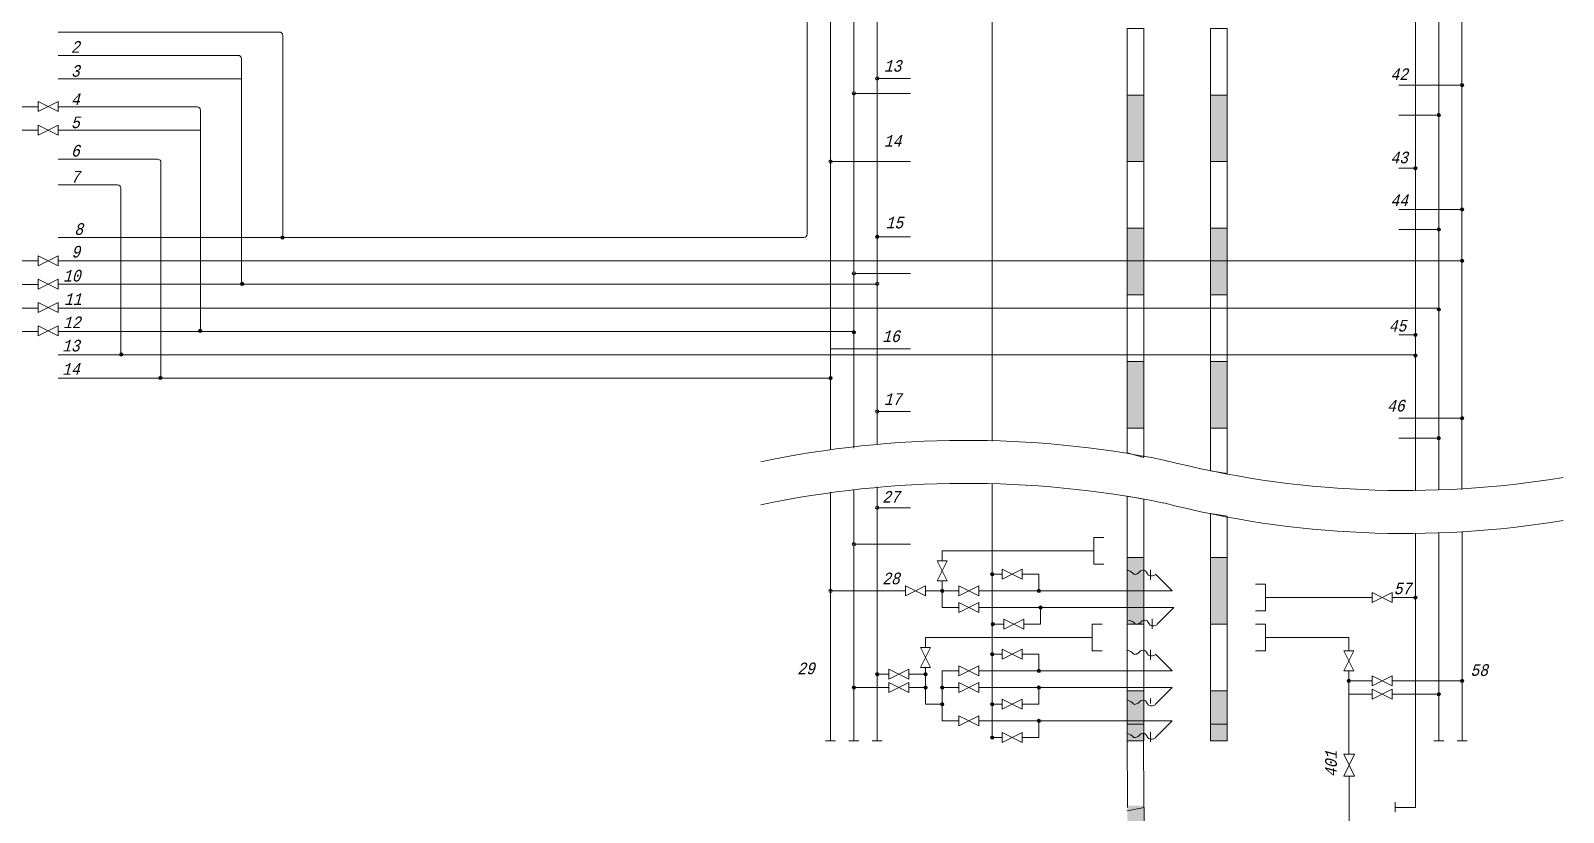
# Model space of a CAD drawing. Extents: x 25 to 789, y 11 to 578.
# Drawn here: x 559.2 to 789.2, y 294.6 to 412 of the extents above; entities that cross this region are included whole.
import ezdxf

# ---------------------------------------------------------------- set-up
doc = ezdxf.new("R2010")
doc.units = 0
doc.header["$MEASUREMENT"] = 0
doc.layers.add('A76', color=2, linetype='CONTINUOUS')
doc.layers.add('Надписи', color=4, linetype='CONTINUOUS', lineweight=5)
doc.layers.add('Общие трубы', color=254, linetype='CONTINUOUS', lineweight=30)
doc.styles.get("Standard").update_dxf_attribs({"font": 'COUR.TTF', "width": 0.8, "oblique": 7, "height": 2})

msp = doc.modelspace()

# ---------------------------------------------------------------- hatches: boundary and pattern name
at = {"layer": 'Общие трубы', "lineweight": 20}
h = msp.add_hatch(color=256, dxfattribs=at)
edge = h.paths.add_edge_path()
edge.add_arc((686.27, 404.8), 0.25, 0, 360)
edge = h.paths.add_edge_path()
edge.add_arc((682.77, 402.55), 0.25, 0, 360)
h = msp.add_hatch(color=256, dxfattribs=at)
edge = h.paths.add_edge_path()
edge.add_arc((774.02, 403.8), 0.25, 0, 360)
h = msp.add_hatch(color=256, dxfattribs=at)
h.paths.add_polyline_path([(736.27, 392.3), (736.27, 402.3), (738.77, 402.3), (738.77, 392.3)])
h.paths.add_polyline_path([(723.77, 392.3), (726.27, 392.3), (726.27, 402.3), (723.77, 402.3)])
h = msp.add_hatch(color=256, dxfattribs=at)
edge = h.paths.add_edge_path()
edge.add_arc((770.52, 399.3), 0.25, 0, 360)
h = msp.add_hatch(color=256, dxfattribs=at)
edge = h.paths.add_edge_path()
edge.add_arc((767.02, 391.3), 0.25, 0, 360)
h = msp.add_hatch(color=256, dxfattribs=at)
edge = h.paths.add_edge_path()
edge.add_arc((774.02, 385.13), 0.25, 0, 360)
h = msp.add_hatch(color=256, dxfattribs=at)
h.paths.add_polyline_path([(736.27, 372.3), (736.27, 382.3), (738.77, 382.3), (738.77, 372.3)])
h.paths.add_polyline_path([(723.77, 372.3), (723.77, 382.3), (726.27, 382.3), (726.27, 372.3)])
h = msp.add_hatch(color=256, dxfattribs=at)
edge = h.paths.add_edge_path()
edge.add_arc((770.52, 382.13), 0.25, 0, 360)
h = msp.add_hatch(color=256, dxfattribs=at)
edge = h.paths.add_edge_path()
edge.add_arc((597.03, 380.91), 0.25, 0, 360)
h = msp.add_hatch(color=256, dxfattribs=at)
edge = h.paths.add_edge_path()
edge.add_arc((686.27, 381.03), 0.25, 0, 360)
h = msp.add_hatch(color=256, dxfattribs=at)
edge = h.paths.add_edge_path()
edge.add_arc((774.02, 377.43), 0.25, 0, 360)
h = msp.add_hatch(color=256, dxfattribs=at)
edge = h.paths.add_edge_path()
edge.add_arc((590.98, 373.94), 0.25, 0, 360)
h = msp.add_hatch(color=256, dxfattribs=at)
edge = h.paths.add_edge_path()
edge.add_arc((686.27, 373.97), 0.25, 0, 360)
edge = h.paths.add_edge_path()
edge.add_line((646.27, 373.97), (686.27, 373.97))
h = msp.add_hatch(color=256, dxfattribs=at)
edge = h.paths.add_edge_path()
edge.add_arc((770.52, 370.13), 0.25, 0, 360)
h = msp.add_hatch(color=256, dxfattribs=at)
edge = h.paths.add_edge_path()
edge.add_arc((584.68, 366.89), 0.25, 0, 360)
h = msp.add_hatch(color=256, dxfattribs=at)
edge = h.paths.add_edge_path()
edge.add_arc((682.77, 366.69), 0.25, 0, 360)
h = msp.add_hatch(color=256, dxfattribs=at)
edge = h.paths.add_edge_path()
edge.add_arc((767.02, 366.3), 0.25, 0, 360)
h = msp.add_hatch(color=256, dxfattribs=at)
edge = h.paths.add_edge_path()
edge.add_arc((572.84, 363.37), 0.25, 0, 360)
h = msp.add_hatch(color=256, dxfattribs=at)
edge = h.paths.add_edge_path()
edge.add_arc((767.02, 363.19), 0.25, 0, 360)
h = msp.add_hatch(color=256, dxfattribs=at)
h.paths.add_polyline_path([(736.27, 352.3), (736.27, 362.3), (738.77, 362.3), (738.77, 352.3)])
h.paths.add_polyline_path([(723.77, 352.3), (726.27, 352.3), (726.27, 362.3), (723.77, 362.3)])
h = msp.add_hatch(color=256, dxfattribs=at)
edge = h.paths.add_edge_path()
edge.add_arc((578.72, 359.84), 0.25, 0, 360)
h = msp.add_hatch(color=256, dxfattribs=at)
edge = h.paths.add_edge_path()
edge.add_arc((679.27, 359.82), 0.25, 0, 360)
h = msp.add_hatch(color=256, dxfattribs=at)
edge = h.paths.add_edge_path()
edge.add_arc((774.02, 353.8), 0.25, 0, 360)
h = msp.add_hatch(color=256, dxfattribs=at)
edge = h.paths.add_edge_path()
edge.add_arc((770.52, 350.8), 0.25, 0, 360)
h = msp.add_hatch(color=256, dxfattribs=at)
h.paths.add_polyline_path([(736.27, 322.87), (736.27, 332.87), (738.77, 332.87), (738.77, 322.87)])
h.paths.add_polyline_path([(723.77, 322.87), (723.77, 332.87), (726.27, 332.87), (726.27, 322.87)])
h = msp.add_hatch(color=256, dxfattribs=at)
edge = h.paths.add_edge_path()
edge.add_arc((703.52, 330.37), 0.25, 0, 360)
h = msp.add_hatch(color=256, dxfattribs=at)
edge = h.paths.add_edge_path()
edge.add_arc((696.02, 327.87), 0.25, 0, 360)
h = msp.add_hatch(color=256, dxfattribs=at)
edge = h.paths.add_edge_path()
edge.add_arc((710.52, 327.87), 0.25, 0, 360)
h = msp.add_hatch(color=256, dxfattribs=at)
edge = h.paths.add_edge_path()
edge.add_arc((767.02, 326.87), 0.25, 0, 360)
h = msp.add_hatch(color=256, dxfattribs=at)
edge = h.paths.add_edge_path()
edge.add_arc((710.77, 325.37), 0.25, 0, 360)
h = msp.add_hatch(color=256, dxfattribs=at)
edge = h.paths.add_edge_path()
edge.add_arc((703.61, 322.87), 0.25, 0, 360)
h = msp.add_hatch(color=256, dxfattribs=at)
edge = h.paths.add_edge_path()
edge.add_arc((703.52, 318.37), 0.25, 0, 360)
h = msp.add_hatch(color=256, dxfattribs=at)
edge = h.paths.add_edge_path()
edge.add_arc((686.27, 315.37), 0.25, 0, 360)
h = msp.add_hatch(color=256, dxfattribs=at)
edge = h.paths.add_edge_path()
edge.add_arc((693.52, 315.37), 0.25, 0, 360)
h = msp.add_hatch(color=256, dxfattribs=at)
edge = h.paths.add_edge_path()
edge.add_arc((710.52, 315.87), 0.25, 0, 360)
h = msp.add_hatch(color=256, dxfattribs=at)
edge = h.paths.add_edge_path()
edge.add_arc((682.77, 313.37), 0.25, 0, 360)
h = msp.add_hatch(color=256, dxfattribs=at)
edge = h.paths.add_edge_path()
edge.add_arc((693.52, 313.37), 0.25, 0, 360)
h = msp.add_hatch(color=256, dxfattribs=at)
edge = h.paths.add_edge_path()
edge.add_arc((696.02, 313.37), 0.25, 0, 360)
h = msp.add_hatch(color=256, dxfattribs=at)
edge = h.paths.add_edge_path()
edge.add_arc((710.52, 313.37), 0.25, 0, 360)
h = msp.add_hatch(color=256, dxfattribs=at)
h.paths.add_polyline_path([(723.77, 312.87), (723.77, 307.87), (726.27, 307.87), (726.27, 312.87)])
h.paths.add_polyline_path([(736.27, 312.87), (736.27, 307.87), (738.77, 307.87), (738.77, 312.87)])
h = msp.add_hatch(color=256, dxfattribs=at)
edge = h.paths.add_edge_path()
edge.add_arc((757.02, 314.37), 0.25, 0, 360)
h = msp.add_hatch(color=256, dxfattribs=at)
edge = h.paths.add_edge_path()
edge.add_arc((774.02, 314.37), 0.25, 0, 360)
h = msp.add_hatch(color=256, dxfattribs=at)
edge = h.paths.add_edge_path()
edge.add_arc((696.02, 310.87), 0.25, 0, 360)
h = msp.add_hatch(color=256, dxfattribs=at)
edge = h.paths.add_edge_path()
edge.add_arc((703.52, 310.87), 0.25, 0, 360)
h = msp.add_hatch(color=256, dxfattribs=at)
edge = h.paths.add_edge_path()
edge.add_arc((770.52, 312.37), 0.25, 0, 360)
h = msp.add_hatch(color=256, dxfattribs=at)
edge = h.paths.add_edge_path()
edge.add_arc((710.52, 308.37), 0.25, 0, 360)
h = msp.add_hatch(color=256, dxfattribs=at)
edge = h.paths.add_edge_path()
edge.add_arc((703.52, 305.87), 0.25, 0, 360)
h = msp.add_hatch(color=256, dxfattribs=at)
h.paths.add_polyline_path([(723.77, 307.87), (723.77, 305.37), (726.27, 305.37), (726.27, 307.87)])
h.paths.add_polyline_path([(736.27, 307.87), (736.27, 305.37), (738.77, 305.37), (738.77, 307.87)])
h = msp.add_hatch(color=256, dxfattribs=at)
h.paths.add_polyline_path([(723.8, 285.64), (723.8, 295.64), (726.3, 295.64), (726.3, 285.64)])
h.paths.add_polyline_path([(723.8, 245.64), (723.8, 255.64), (726.3, 255.64), (726.3, 245.64)])

# ---------------------------------------------------------------- linework, layer by layer
at = {"layer": 'A76', "lineweight": 20}
for p, q in [((560.36, 400.53), (372.3, 400.53)), ((563.36, 399.84), (560.36, 401.34)), ((560.36, 401.34), (560.36, 399.84)), ((560.36, 399.84), (563.36, 401.34)), ((563.36, 401.34), (563.36, 399.84)), ((372.16, 397.05), (560.36, 397.03)), ((563.36, 396.3), (560.36, 397.8)), ((560.36, 397.8), (560.36, 396.3)), ((560.36, 396.3), (563.36, 397.8)), ((563.36, 397.8), (563.36, 396.3))]:
    msp.add_line(p, q, dxfattribs=at)
at = {"layer": 'Надписи', "lineweight": 15}
msp.add_line((767.02, 366.3), (764.52, 366.3), dxfattribs=at)
at = {"layer": 'Общие трубы', "lineweight": 20}
for p, q in [((703.52, 561.55), (703.52, 350.36)), ((767.02, 556.24), (767.02, 342.89)), ((770.52, 556.24), (770.52, 343.03)), ((773.98, 556.24), (773.98, 343.08)), ((675.77, 381.43), (675.77, 427.05)), ((679.27, 423.3), (679.27, 349.14)), ((682.77, 423.3), (682.77, 349.51)), ((686.27, 423.3), (686.27, 349.87)), ((679.27, 417.3), (679.27, 392.3)), ((563.36, 411.75), (596.56, 411.75)), ((597.06, 411.25), (597.06, 380.67)), ((563.36, 408.25), (590.38, 408.25)), ((590.88, 407.75), (590.88, 373.88)), ((686.27, 404.8), (691.27, 404.8)), ((590.88, 404.71), (563.36, 404.71)), ((682.77, 402.55), (691.27, 402.55)), ((766.02, 403.8), (764.52, 403.8)), ((766.02, 403.8), (774.02, 403.8)), ((584.21, 400.53), (563.36, 400.53)), ((584.71, 400.03), (584.71, 366.89)), ((766.02, 399.3), (764.52, 399.3)), ((770.52, 399.3), (766.02, 399.3)), ((770.52, 399.3), (770.52, 399.3)), ((563.36, 397.04), (584.71, 397.03)), ((578.3, 392.66), (563.36, 392.66)), ((578.8, 392.16), (578.8, 359.89)), ((679.27, 392.3), (679.27, 367.3)), ((679.27, 392.3), (691.27, 392.3)), ((682.77, 392.3), (682.77, 374.3)), ((767.02, 391.3), (764.52, 391.3)), ((572.26, 388.83), (563.36, 388.83)), ((572.76, 388.33), (572.76, 363.39)), ((766.02, 385.13), (764.52, 385.13)), ((766.02, 385.13), (774.02, 385.13)), ((766.02, 382.13), (764.52, 382.13)), ((770.52, 382.13), (766.02, 382.13)), ((770.52, 382.13), (770.52, 382.13)), ((563.36, 380.93), (675.27, 380.93)), ((686.27, 381.03), (691.27, 381.03)), ((372.16, 377.43), (560.36, 377.41)), ((560.36, 376.68), (560.36, 378.18)), ((560.36, 378.18), (563.36, 376.68)), ((563.36, 378.18), (560.36, 376.68)), ((563.36, 376.68), (563.36, 378.18)), ((563.36, 377.43), (774.02, 377.43)), ((682.77, 375.53), (691.27, 375.53)), ((372.16, 373.93), (560.36, 373.84)), ((563.36, 373.18), (560.36, 374.68)), ((560.36, 374.68), (560.36, 373.18)), ((560.36, 373.18), (563.36, 374.68)), ((563.36, 374.68), (563.36, 373.18)), ((563.36, 373.92), (686.29, 373.92)), ((372.13, 370.33), (560.36, 370.33)), ((563.36, 369.68), (560.36, 371.18)), ((560.36, 371.18), (560.36, 369.68)), ((560.36, 369.68), (563.36, 371.18)), ((563.36, 371.18), (563.36, 369.68)), ((563.36, 370.33), (770.35, 370.33)), ((372.13, 366.83), (560.36, 366.83)), ((563.36, 366.18), (560.36, 367.68)), ((560.36, 367.68), (560.36, 366.18)), ((560.36, 366.18), (563.36, 367.68)), ((563.36, 367.68), (563.36, 366.18)), ((563.36, 366.83), (682.73, 366.83)), ((679.27, 367.3), (679.27, 349.05)), ((682.77, 367.3), (682.77, 349.3)), ((679.27, 364.23), (691.27, 364.23)), ((563.36, 363.33), (766.87, 363.33)), ((563.36, 359.83), (679.23, 359.83)), ((686.27, 354.8), (691.27, 354.8)), ((723.77, 348.59), (723.77, 352.3)), ((723.77, 352.3), (726.27, 352.3)), ((726.27, 352.3), (726.27, 347.92)), ((736.27, 345.92), (736.27, 352.3)), ((736.27, 352.3), (738.77, 352.3)), ((738.77, 352.3), (738.77, 345.48)), ((766.02, 353.8), (764.52, 353.8)), ((766.02, 353.8), (774.02, 353.8)), ((766.02, 350.8), (764.52, 350.8)), ((770.52, 350.8), (766.02, 350.8)), ((770.52, 350.8), (770.52, 350.8)), ((726.27, 347.92), (723.77, 348.59)), ((738.77, 345.48), (736.27, 345.92)), ((679.27, 342.71), (679.27, 320.85)), ((682.77, 343.08), (682.77, 305.37)), ((686.27, 343.51), (686.27, 305.37)), ((703.52, 343.97), (703.52, 306.12)), ((679.27, 342.65), (679.27, 305.37)), ((686.27, 340.37), (691.27, 340.37)), ((723.77, 332.87), (723.77, 342.08)), ((723.77, 342.08), (726.27, 341.65)), ((726.27, 341.65), (726.27, 332.87)), ((736.27, 332.87), (736.27, 339.5)), ((736.27, 339.5), (738.77, 339.07)), ((738.77, 339.07), (738.77, 332.87)), ((718.77, 333.87), (718.77, 335.87)), ((718.77, 335.87), (720.27, 335.87)), ((767.02, 336.5), (767.02, 305.37)), ((770.52, 336.64), (770.52, 305.37)), ((774.02, 336.78), (774.02, 305.37)), ((682.77, 334.87), (691.27, 334.87)), ((696.02, 332.37), (696.02, 333.87)), ((703.52, 333.87), (696.02, 333.87)), ((703.52, 332.37), (703.52, 333.87)), ((703.52, 333.87), (718.77, 333.87)), ((718.77, 333.87), (718.77, 331.87)), ((695.27, 329.37), (696.77, 332.37)), ((696.77, 332.37), (695.27, 332.37)), ((695.27, 332.37), (696.77, 329.37)), ((718.77, 331.87), (720.27, 331.87)), ((723.77, 322.87), (723.77, 332.87)), ((723.77, 332.87), (726.27, 332.87)), ((726.27, 332.87), (723.77, 332.87)), ((726.27, 332.87), (726.27, 322.87)), ((736.27, 322.87), (736.27, 332.87)), ((736.27, 332.87), (738.77, 332.87)), ((738.77, 332.87), (736.27, 332.87)), ((738.77, 332.87), (738.77, 322.87)), ((774.02, 332.35), (774.02, 313.57)), ((696.77, 329.37), (695.27, 329.37)), ((696.02, 325.37), (696.02, 329.37)), ((705.02, 330.37), (703.52, 330.37)), ((708.02, 331.12), (705.02, 329.62)), ((705.02, 329.62), (705.02, 331.12)), ((705.02, 331.12), (708.02, 329.62)), ((708.02, 329.62), (708.02, 331.12)), ((710.52, 330.37), (708.02, 330.37)), ((710.52, 327.87), (710.52, 330.37)), ((727.25, 329.53), (727.25, 331.03)), ((727.25, 330.28), (727.25, 329.53)), ((730.52, 327.87), (728.02, 330.37)), ((744.52, 328.87), (743.02, 328.87)), ((744.52, 326.87), (744.52, 328.87)), ((679.27, 327.87), (690.52, 327.87)), ((693.52, 327.12), (690.52, 328.62)), ((690.52, 328.62), (690.52, 327.12)), ((690.52, 327.12), (693.52, 328.62)), ((693.52, 328.62), (693.52, 327.12)), ((696.02, 327.87), (693.52, 327.87)), ((698.52, 327.87), (696.02, 327.87)), ((701.52, 328.62), (698.52, 327.12)), ((698.52, 327.12), (698.52, 328.62)), ((698.52, 328.62), (701.52, 327.12)), ((701.52, 327.12), (701.52, 328.62)), ((703.02, 327.87), (701.52, 327.87)), ((720.52, 327.87), (703.02, 327.87)), ((720.52, 327.87), (710.52, 327.87)), ((720.52, 327.87), (730.52, 327.87)), ((760.52, 326.87), (744.52, 326.87)), ((744.52, 326.87), (744.52, 324.87)), ((767.02, 326.87), (763.52, 326.87)), ((767.02, 326.87), (764.52, 326.87)), ((698.52, 325.37), (696.02, 325.37)), ((701.52, 324.62), (698.52, 326.12)), ((698.52, 326.12), (698.52, 324.62)), ((698.52, 324.62), (701.52, 326.12)), ((701.52, 326.12), (701.52, 324.62)), ((703.27, 325.37), (701.52, 325.37)), ((720.77, 325.37), (703.27, 325.37)), ((720.77, 325.37), (710.77, 325.37)), ((710.77, 325.37), (710.77, 322.87)), ((720.77, 325.37), (730.77, 325.37)), ((730.77, 325.37), (728.27, 322.87)), ((744.52, 324.87), (743.02, 324.87)), ((705.27, 322.87), (703.77, 322.87)), ((708.27, 322.12), (705.27, 323.62)), ((705.27, 323.62), (705.27, 322.12)), ((705.27, 322.12), (708.27, 323.62)), ((708.27, 323.62), (708.27, 322.12)), ((710.77, 322.87), (708.27, 322.87)), ((718.52, 320.87), (718.52, 322.87)), ((718.52, 322.87), (719.27, 322.87)), ((719.27, 322.87), (719.77, 322.87)), ((719.77, 322.87), (720.02, 322.87)), ((723.77, 312.87), (723.77, 322.87)), ((723.77, 322.87), (726.27, 322.87)), ((726.27, 322.87), (723.77, 322.87)), ((726.27, 322.87), (726.27, 312.87)), ((727.5, 323.71), (727.5, 322.21)), ((736.27, 312.87), (736.27, 322.87)), ((736.27, 322.87), (738.77, 322.87)), ((738.77, 322.87), (736.27, 322.87)), ((738.77, 322.87), (738.77, 312.87)), ((744.52, 322.87), (743.02, 322.87)), ((744.52, 320.87), (744.52, 322.87)), ((701.27, 320.87), (693.52, 320.87)), ((693.52, 320.87), (693.52, 319.37)), ((701.27, 320.87), (718.52, 320.87)), ((718.52, 320.87), (718.52, 318.87)), ((757.02, 320.87), (744.52, 320.87)), ((744.52, 320.87), (744.52, 318.87)), ((757.02, 318.87), (757.02, 320.87)), ((692.77, 319.37), (694.27, 319.37)), ((694.27, 319.37), (692.77, 316.37)), ((694.27, 316.37), (692.77, 319.37)), ((705.02, 318.37), (703.52, 318.37)), ((708.02, 319.12), (705.02, 317.62)), ((705.02, 317.62), (705.02, 319.12)), ((705.02, 319.12), (708.02, 317.62)), ((708.02, 317.62), (708.02, 319.12)), ((710.52, 318.37), (708.02, 318.37)), ((710.52, 315.87), (710.52, 318.37)), ((718.52, 318.87), (720.02, 318.87)), ((727.25, 317.53), (727.25, 319.03)), ((730.52, 315.87), (728.02, 318.37)), ((744.52, 318.87), (743.02, 318.87)), ((688.02, 315.37), (686.52, 315.37)), ((691.02, 314.62), (688.02, 316.12)), ((688.02, 316.12), (688.02, 314.62)), ((688.02, 314.62), (691.02, 316.12)), ((691.02, 316.12), (691.02, 314.62)), ((693.52, 315.37), (691.02, 315.37)), ((692.77, 316.37), (694.27, 316.37)), ((693.52, 310.87), (693.52, 316.37)), ((696.02, 308.37), (696.02, 315.87)), ((696.02, 315.87), (698.52, 315.87)), ((701.52, 316.62), (698.52, 315.12)), ((698.52, 315.12), (698.52, 316.62)), ((698.52, 316.62), (701.52, 315.12)), ((701.52, 315.12), (701.52, 316.62)), ((703.02, 315.87), (701.52, 315.87)), ((720.52, 315.87), (703.02, 315.87)), ((720.52, 315.87), (710.52, 315.87)), ((720.52, 315.87), (730.52, 315.87)), ((757.02, 303.38), (757.02, 315.87)), ((686.52, 313.37), (682.77, 313.37)), ((688.02, 313.37), (686.52, 313.37)), ((691.02, 312.62), (688.02, 314.12)), ((688.02, 314.12), (688.02, 312.62)), ((688.02, 312.62), (691.02, 314.12)), ((691.02, 314.12), (691.02, 312.62)), ((693.52, 313.37), (691.02, 313.37)), ((698.52, 313.37), (696.02, 313.37)), ((701.52, 312.62), (698.52, 314.12)), ((698.52, 314.12), (698.52, 312.62)), ((698.52, 312.62), (701.52, 314.12)), ((701.52, 314.12), (701.52, 312.62)), ((703.02, 313.37), (701.52, 313.37)), ((720.52, 313.37), (703.02, 313.37)), ((720.52, 313.37), (710.52, 313.37)), ((710.52, 313.37), (710.52, 310.87)), ((720.52, 313.37), (730.52, 313.37)), ((726.27, 312.87), (723.77, 312.87)), ((723.77, 312.87), (723.77, 307.87)), ((726.27, 312.87), (723.77, 312.87)), ((726.27, 307.87), (726.27, 312.87)), ((730.52, 313.37), (728.02, 310.87)), ((738.77, 312.87), (736.27, 312.87)), ((736.27, 312.87), (736.27, 307.87)), ((738.77, 312.87), (736.27, 312.87)), ((738.77, 307.87), (738.77, 312.87)), ((759.02, 314.37), (757.02, 314.37)), ((760.52, 314.37), (759.02, 314.37)), ((763.52, 314.37), (767.02, 314.37)), ((767.02, 314.37), (774.02, 314.37)), ((696.02, 310.87), (693.52, 310.87)), ((705.02, 310.87), (703.52, 310.87)), ((708.02, 310.12), (705.02, 311.62)), ((705.02, 311.62), (705.02, 310.12)), ((705.02, 310.12), (708.02, 311.62)), ((708.02, 311.62), (708.02, 310.12)), ((710.52, 310.87), (708.02, 310.87)), ((727.25, 310.96), (727.25, 311.71)), ((759.02, 312.37), (757.02, 312.37)), ((760.52, 312.37), (759.02, 312.37)), ((763.52, 312.37), (767.02, 312.37)), ((767.02, 312.37), (770.52, 312.37)), ((698.52, 308.37), (696.02, 308.37)), ((701.52, 307.62), (698.52, 309.12)), ((698.52, 309.12), (698.52, 307.62)), ((698.52, 307.62), (701.52, 309.12)), ((701.52, 309.12), (701.52, 307.62)), ((703.02, 308.37), (701.52, 308.37)), ((720.52, 308.37), (703.02, 308.37)), ((720.52, 308.37), (710.52, 308.37)), ((710.52, 308.37), (710.52, 305.87)), ((720.52, 308.37), (730.52, 308.37)), ((730.52, 308.37), (728.02, 305.87)), ((705.02, 305.87), (703.52, 305.87)), ((708.02, 305.12), (705.02, 306.62)), ((705.02, 306.62), (705.02, 305.12)), ((705.02, 305.12), (708.02, 306.62)), ((708.02, 306.62), (708.02, 305.12)), ((710.52, 305.87), (708.02, 305.87)), ((723.77, 307.87), (723.77, 305.37)), ((726.27, 307.87), (723.77, 307.87)), ((723.77, 307.87), (726.27, 307.87)), ((723.78, 306.47), (723.83, 295.37)), ((726.22, 306.47), (726.26, 295.37)), ((726.27, 305.37), (726.27, 307.87)), ((727.25, 306.71), (727.25, 305.21)), ((727.25, 305.96), (727.25, 306.71)), ((736.27, 307.87), (736.27, 305.37)), ((738.77, 307.87), (736.27, 307.87)), ((736.27, 307.87), (738.77, 307.87)), ((738.77, 305.37), (738.77, 307.87)), ((679.27, 305.37), (678.52, 305.37)), ((678.52, 305.37), (680.02, 305.37)), ((682.02, 305.37), (683.52, 305.37)), ((685.52, 305.37), (687.02, 305.37)), ((723.77, 305.37), (726.27, 305.37)), ((736.27, 305.37), (738.77, 305.37)), ((767.02, 305.37), (767.02, 295.37)), ((769.77, 305.37), (771.27, 305.37)), ((773.27, 305.37), (774.77, 305.37)), ((757.9, 303.35), (756.27, 303.35)), ((757.9, 300.09), (756.27, 303.35)), ((756.27, 300.09), (757.9, 303.35)), ((757.09, 301.72), (757.09, 301.72)), ((757.9, 300.09), (756.27, 300.09)), ((757.07, 225.95), (757.07, 300.1)), ((726.34, 295.37), (723.75, 294.89)), ((726.34, 295.35), (726.3, 284.6)), ((763.97, 295.43), (763.97, 296.18)), ((763.97, 296.18), (763.97, 294.68)), ((767.02, 295.37), (763.99, 295.37))]:
    msp.add_line(p, q, dxfattribs=at)
for points in [[(723.77, 402.3), (723.77, 412.3), (726.27, 412.3), (726.27, 402.3)], [(736.27, 402.3), (736.27, 412.3), (738.77, 412.3), (738.77, 402.3)], [(723.77, 392.3), (726.27, 392.3), (726.27, 402.3), (723.77, 402.3)], [(736.27, 392.3), (736.27, 402.3), (738.77, 402.3), (738.77, 392.3)], [(723.77, 382.3), (723.77, 392.3), (726.27, 392.3), (726.27, 382.3)], [(736.27, 382.3), (736.27, 392.3), (738.77, 392.3), (738.77, 382.3)], [(723.77, 372.3), (723.77, 382.3), (726.27, 382.3), (726.27, 372.3)], [(736.27, 372.3), (736.27, 382.3), (738.77, 382.3), (738.77, 372.3)], [(723.77, 362.3), (723.77, 372.3), (726.27, 372.3), (726.27, 362.3)], [(736.27, 362.3), (736.27, 372.3), (738.77, 372.3), (738.77, 362.3)], [(723.77, 352.3), (726.27, 352.3), (726.27, 362.3), (723.77, 362.3)], [(736.27, 352.3), (736.27, 362.3), (738.77, 362.3), (738.77, 352.3)], [(763.52, 327.62), (763.52, 326.12), (760.52, 327.62), (760.52, 326.12)], [(757.77, 315.87), (756.27, 315.87), (757.77, 318.87), (756.27, 318.87)], [(763.52, 315.12), (763.52, 313.62), (760.52, 315.12), (760.52, 313.62)], [(763.52, 313.12), (763.52, 311.62), (760.52, 313.12), (760.52, 311.62)]]:
    msp.add_lwpolyline(points, close=True, dxfattribs=at)
for centre in [(686.27, 404.8), (682.77, 402.55), (774.02, 403.8), (770.52, 399.3), (679.27, 392.3), (767.02, 391.3), (774.02, 385.13), (770.52, 382.13), (597.03, 380.91), (686.27, 381.03), (774.02, 377.43), (682.77, 375.53), (590.98, 373.94), (686.27, 373.97), (770.52, 370.13), (584.68, 366.89), (682.77, 366.69), (767.02, 366.3), (572.84, 363.37), (767.02, 363.19), (578.72, 359.84), (679.27, 359.82), (686.27, 354.8), (774.02, 353.8), (770.52, 350.8), (686.27, 340.37), (682.77, 334.87), (703.52, 330.37), (679.27, 327.87), (696.02, 327.87), (710.52, 327.87), (767.02, 326.87), (710.77, 325.37), (703.61, 322.87), (703.52, 318.37), (686.27, 315.37), (686.27, 315.37), (693.52, 315.37), (710.52, 315.87), (682.77, 313.37), (682.77, 313.37), (693.52, 313.37), (696.02, 313.37), (710.52, 313.37), (757.02, 314.37), (774.02, 314.37), (696.02, 310.87), (703.52, 310.87), (770.52, 312.37), (710.52, 308.37), (703.52, 305.87)]:
    msp.add_circle(centre, 0.25, dxfattribs=at)
for centre, start, end in [((596.56, 411.25), 0, 90), ((590.38, 407.75), 0, 90), ((584.21, 400.03), 0, 90), ((578.3, 392.16), 0, 90), ((572.26, 388.33), 0, 90), ((675.27, 381.43), 270, 0)]:
    msp.add_arc(centre, 0.5, start, end, dxfattribs=at)
at = {"layer": 'Общие трубы', "lineweight": 5}
for centre, radius, start, end in [((699.68, 200.76), 149.71, 78.5981, 101.8978), ((765.43, 487.89), 144.95, 255.5573, 279.4446), ((699.68, 194.31), 149.71, 78.5981, 101.8978), ((765.43, 481.44), 144.95, 255.5573, 279.4446)]:
    msp.add_arc(centre, radius, start, end, dxfattribs=at)
at = {"layer": 'Общие трубы', "lineweight": 20, "start_tangent": (0.993151, -0.116841), "end_tangent": (0.5547, -0.83205)}
for points in [[(728.02, 330.37), (727.27, 330.12), (726.52, 330.87), (725.77, 330.87), (725.52, 330.62), (725.02, 330.37), (724.77, 330.37), (724.52, 330.62), (723.77, 330.87)], [(728.27, 322.87), (727.52, 322.62), (726.77, 323.37), (726.02, 323.37), (725.77, 323.12), (725.27, 322.87), (725.02, 322.87), (724.77, 323.12), (724.02, 323.37)], [(728.02, 318.37), (727.27, 318.12), (726.52, 318.87), (725.77, 318.87), (725.52, 318.62), (725.02, 318.37), (724.77, 318.37), (724.52, 318.62), (723.77, 318.87)], [(728.02, 310.87), (727.27, 310.62), (726.52, 311.37), (725.77, 311.37), (725.52, 311.12), (725.02, 310.87), (724.77, 310.87), (724.52, 311.12), (723.77, 311.37)], [(728.02, 305.87), (727.27, 305.62), (726.52, 306.37), (725.77, 306.37), (725.52, 306.12), (725.02, 305.87), (724.77, 305.87), (724.52, 306.12), (723.77, 306.37)]]:
    msp.add_spline(points, degree=3, dxfattribs=at)

# ---------------------------------------------------------------- texts
at = {"layer": 'Надписи', "lineweight": 15, "oblique": 15, "width": 0.75}
for s, p in [('2', (565.29, 408.64)), ('13', (687.27, 405.8)), ('3', (565.29, 405.04)), ('42', (763.27, 404.55)), ('4', (565.29, 400.79)), ('5', (565.29, 397.32)), ('14', (687.27, 394.55)), ('6', (565.29, 393.06)), ('43', (763.27, 392.05)), ('7', (565.29, 389.17)), ('44', (763.27, 385.63)), ('8', (565.79, 381.31)), ('15', (687.52, 382.28)), ('9', (565.35, 377.91)), ('10', (564.11, 374.31)), ('11', (564.25, 370.8)), ('12', (564.11, 367.31)), ('45', (763.02, 366.8)), ('16', (687.02, 365.23)), ('13', (563.97, 363.81)), ('14', (563.97, 360.31)), ('17', (687.27, 355.8)), ('46', (762.77, 354.8)), ('27', (687.02, 341.12)), ('28', (687.02, 328.87)), ('57', (763.77, 327.37)), ('29', (674.27, 315.37)), ('58', (775.27, 315.12))]:
    msp.add_text(s, height=1.75, dxfattribs=at).set_placement(p)
msp.add_text('401', height=1.75, rotation=90, dxfattribs=at).set_placement((755.23, 299.93))

doc.saveas('drawing.dxf')
